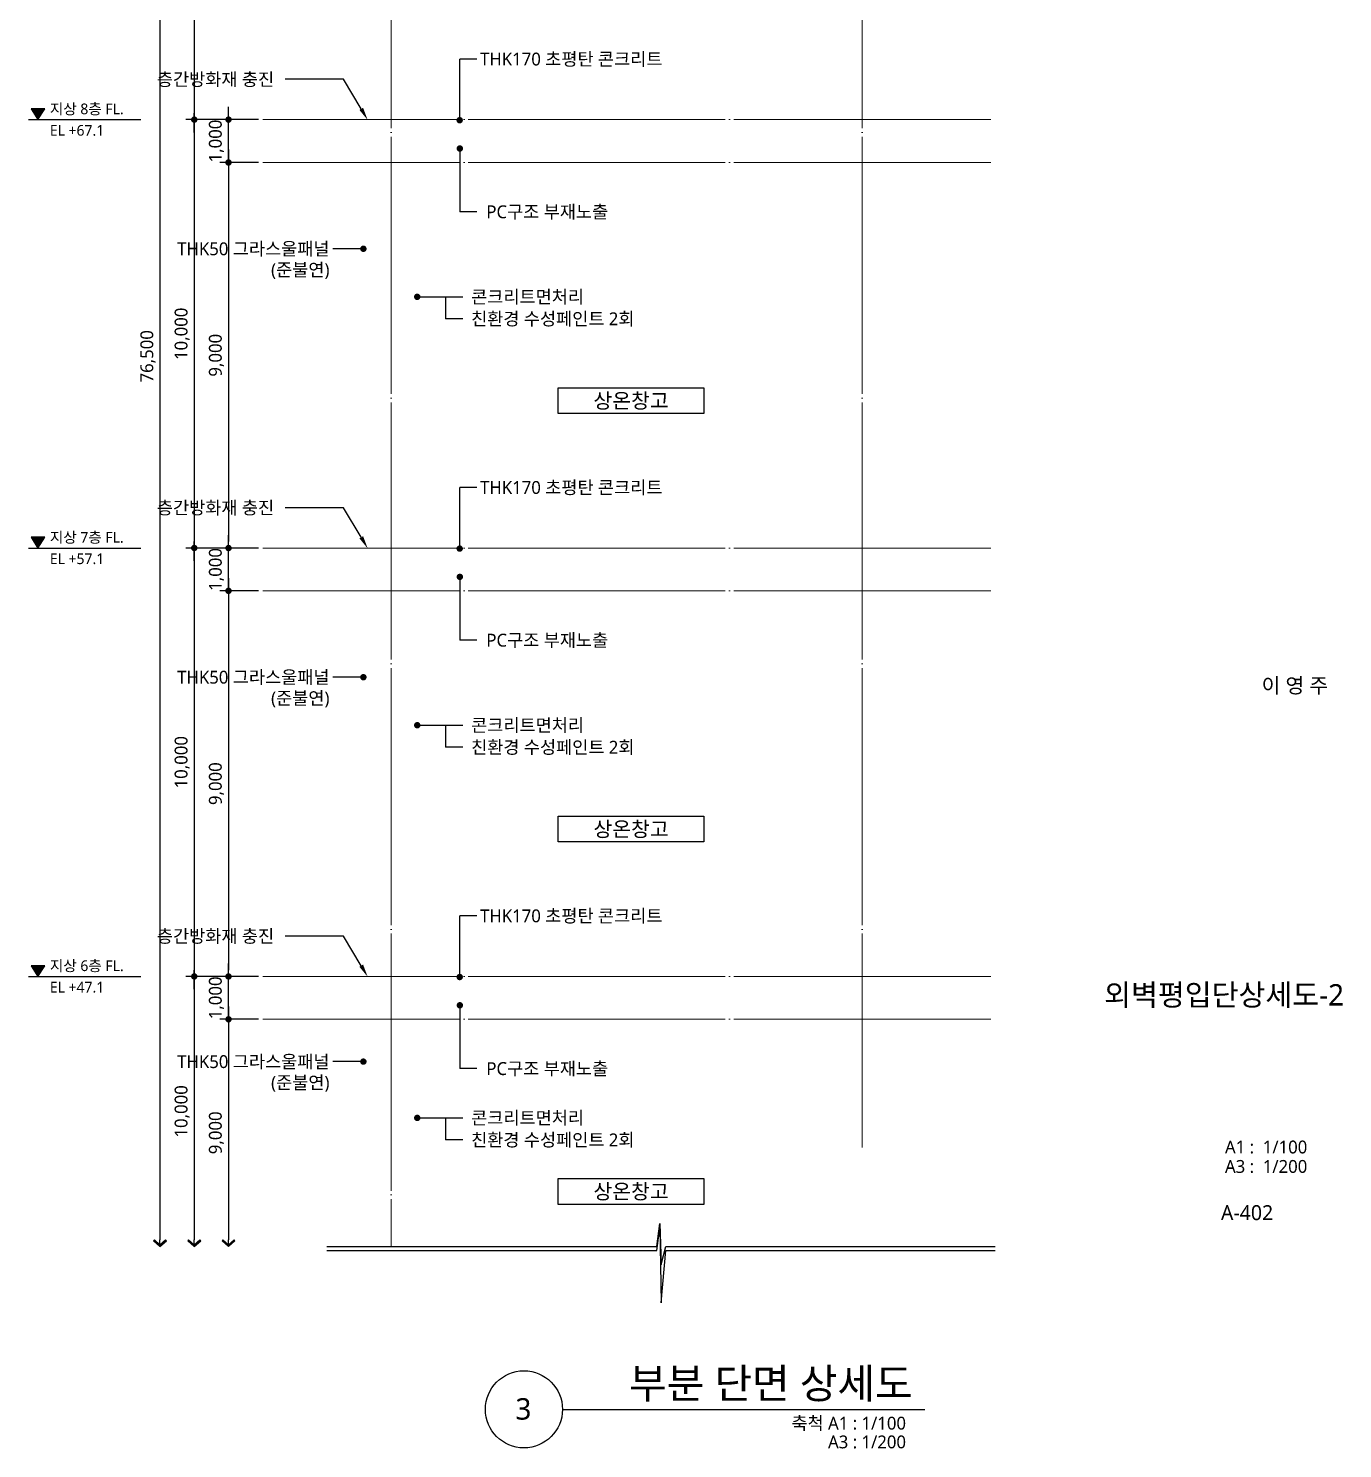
# Model space of a CAD drawing. Header units: millimetres. Extents: x -420989 to -259189, y -1306565 to -1134794.
# Drawn here: x -289897 to -259210, y -1187765 to -1154615 of the extents above; entities that cross this region are included whole.
import ezdxf
from ezdxf.enums import TextEntityAlignment as Align

# ---------------------------------------------------------------- set-up
doc = ezdxf.new("R2010")
doc.units = ezdxf.units.MM
doc.header["$LTSCALE"] = 100
doc.header["$MEASUREMENT"] = 0
doc.linetypes.add('CEN', pattern=[62, 60, -1, 0, -1])
doc.layers.get('0').update_dxf_attribs({"linetype": 'CONTINUOUS'})
for name, color, linetype, lineweight in [('A-AXIS-LINE', 1, 'CEN', 15), ('A-BORD-TEXT', 3, 'CONTINUOUS', 25), ('A-MKXS-TEXT1', 3, 'CONTINUOUS', 25), ('A-MKXX-NAME', 3, 'CONTINUOUS', 25), ('A-MKXX-SYMB', 7, 'CONTINUOUS', 25), ('A-XXXX-SYMB', 7, 'CONTINUOUS', 25), ('A-XXXX-TXT1', 3, 'CONTINUOUS', 25)]:
    doc.layers.add(name, color=color, linetype=linetype, lineweight=lineweight)
for name, color, linetype in [('A-DIMS', 7, 'CONTINUOUS'), ('A-MKXS-LEAD', 7, 'CONTINUOUS'), ('AA-SYMB', 1, 'CONTINUOUS'), ('SYMB', 7, 'CONTINUOUS'), ('TEXT', 4, 'CONTINUOUS')]:
    doc.layers.add(name, color=color, linetype=linetype)
doc.styles.add('HY울릉도L', font='')
doc.styles.add('맑은고딕', font='malgun.ttf')
doc.styles.get('HY울릉도L').set_extended_font_data('HYwulM')
doc.dimstyles.new('CDIM', dxfattribs={"dimtxt": 3, "dimasz": 1.5, "dimexe": 2, "dimexo": 1, "dimgap": 1, "dimtad": 1, "dimdec": 0, "dimrnd": 0.5, "dimzin": 0, "dimdsep": 32, "dimlunit": 6, "dimtxsty": 'HY울릉도L', "dimblk1": '_CIDOT', "dimblk2": '_CIDOT', "dimsah": 1, "dimcen": 5.5, "dimclrd": 2, "dimclre": 2, "dimclrt": 7, "dimadec": 0, "dimazin": 0, "dimtfac": 1, "dimtdec": 0, "dimtix": 1, "dimtmove": 2, "dimatfit": 1, "dimldrblk": '_CIDOT', "dimfxl": 1, "dimtolj": 1, "dimtzin": 0, "dimlwd": -1, "dimarcsym": 0})

# ---------------------------------------------------------------- blocks, each defined once
blk = doc.blocks.new('입단면LEVEL1')
at = {"layer": 'SYMB', "linetype": 'ByBlock'}
blk.add_line((0, 0), (26.26, 0), dxfattribs=at)
blk.add_lwpolyline([(0.64, 2.5), (2.24, 0), (3.84, 2.5)], close=True, dxfattribs=at)
blk.add_solid([(0.64, 2.5), (3.84, 2.5), (2.24, 0)], dxfattribs=at)
at = {"layer": 'TEXT', "style": '맑은고딕'}
for tag, p in [('층레벨', (5.03, 1.28)), ('LEVEL', (5.85, -2.99))]:
    blk.add_attdef(tag, p, '', height=2.5, dxfattribs=at)
blk = doc.blocks.new('_CIDOT')
at = {"color": 0, "linetype": 'ByBlock'}
blk.add_line((2, 0), (-1, 0), dxfattribs=at)
at = {"color": 0, "linetype": 'ByBlock', "const_width": 0.5}
blk.add_lwpolyline([(-0.25, 0, 1), (0.25, 0, 1)], format="xyb", close=True, dxfattribs=at)
blk = doc.blocks.new('ARROW2')
blk.add_lwpolyline([(-1, 0.87), (-0.26, 0), (-1, -0.87), (-0.85, -1), (0, 0), (-0.85, 1)], close=True)
for points in [[(-1, 0.87), (-0.85, 1), (-0.26, 0), (0, 0)], [(-0.26, 0), (0, 0), (-1, -0.87), (-0.85, -1)]]:
    blk.add_solid(points)
at = {"layer": 'A-XXXX-SYMB'}
blk.add_line((0, 0), (-1, 0), dxfattribs=at)
blk = doc.blocks.new('*D76')
at = {"layer": 'A-DIMS', "lineweight": -2, "transparency": 16777216}
blk.add_line((-284524, -1141494), (-287024, -1141494), dxfattribs=at)
at = {"layer": 'A-DIMS', "transparency": 16777216}
blk.add_line((-286824, -1141644), (-286824, -1182894), dxfattribs=at)
at = {"layer": 'A-DIMS', "transparency": 16777216, "xscale": 150, "yscale": 150, "zscale": 150}
for name, p, rotation in [('_CIDOT', (-286824, -1141494), 90), ('ARROW2', (-286824, -1183044), 270)]:
    blk.add_blockref(name, p, dxfattribs=dict(at, rotation=rotation))
at = {"layer": 'A-DIMS', "color": 3, "transparency": 16777216, "insert": (-287105, -1162269), "char_height": 300, "attachment_point": 5, "rotation": 90, "style": '맑은고딕'}
blk.add_mtext('\\A1;76,500', dxfattribs=at)
blk = doc.blocks.new('*D77')
at = {"layer": 'A-DIMS', "lineweight": -2, "transparency": 16777216}
for p, q in [((-284524, -1166744), (-286224, -1166744)), ((-284524, -1176744), (-286224, -1176744))]:
    blk.add_line(p, q, dxfattribs=at)
at = {"layer": 'A-DIMS', "transparency": 16777216}
blk.add_line((-286024, -1166894), (-286024, -1176594), dxfattribs=at)
at = {"layer": 'A-DIMS', "transparency": 16777216, "xscale": 150, "yscale": 150, "zscale": 150}
for p, rotation in [((-286024, -1166744), 90), ((-286024, -1176744), 270)]:
    blk.add_blockref('_CIDOT', p, dxfattribs=dict(at, rotation=rotation))
at = {"layer": 'A-DIMS', "color": 3, "transparency": 16777216, "insert": (-286305, -1171744), "char_height": 300, "attachment_point": 5, "rotation": 90, "style": '맑은고딕'}
blk.add_mtext('\\A1;10,000', dxfattribs=at)
blk = doc.blocks.new('*D78')
at = {"layer": 'A-DIMS', "transparency": 16777216}
for p, q in [((-285224, -1176594), (-285224, -1176444)), ((-285224, -1177744), (-285224, -1176744)), ((-285224, -1177894), (-285224, -1178044))]:
    blk.add_line(p, q, dxfattribs=at)
at = {"layer": 'A-DIMS', "lineweight": -2, "transparency": 16777216}
for p, q in [((-284524, -1176744), (-285424, -1176744)), ((-284524, -1177744), (-285424, -1177744))]:
    blk.add_line(p, q, dxfattribs=at)
at = {"layer": 'A-DIMS', "transparency": 16777216, "xscale": 150, "yscale": 150, "zscale": 150}
for p, rotation in [((-285224, -1176744), 270), ((-285224, -1177744), 90)]:
    blk.add_blockref('_CIDOT', p, dxfattribs=dict(at, rotation=rotation))
at = {"layer": 'A-DIMS', "color": 3, "transparency": 16777216, "insert": (-285505, -1177244), "char_height": 300, "attachment_point": 5, "rotation": 90, "style": '맑은고딕'}
blk.add_mtext('\\A1;1,000', dxfattribs=at)
blk = doc.blocks.new('*D70')
at = {"layer": 'A-DIMS', "lineweight": -2, "transparency": 16777216}
for p, q in [((-284524, -1167744), (-285424, -1167744)), ((-284524, -1176744), (-285424, -1176744))]:
    blk.add_line(p, q, dxfattribs=at)
at = {"layer": 'A-DIMS', "transparency": 16777216}
blk.add_line((-285224, -1167894), (-285224, -1176594), dxfattribs=at)
at = {"layer": 'A-DIMS', "transparency": 16777216, "xscale": 150, "yscale": 150, "zscale": 150}
for p, rotation in [((-285224, -1167744), 90), ((-285224, -1176744), 270)]:
    blk.add_blockref('_CIDOT', p, dxfattribs=dict(at, rotation=rotation))
at = {"layer": 'A-DIMS', "color": 3, "transparency": 16777216, "insert": (-285505, -1172244), "char_height": 300, "attachment_point": 5, "rotation": 90, "style": '맑은고딕'}
blk.add_mtext('\\A1;9,000', dxfattribs=at)
blk = doc.blocks.new('*D71')
at = {"layer": 'A-DIMS', "transparency": 16777216}
for p, q in [((-285224, -1166594), (-285224, -1166444)), ((-285224, -1167744), (-285224, -1166744)), ((-285224, -1167894), (-285224, -1168044))]:
    blk.add_line(p, q, dxfattribs=at)
at = {"layer": 'A-DIMS', "lineweight": -2, "transparency": 16777216}
for p, q in [((-284524, -1166744), (-285424, -1166744)), ((-284524, -1167744), (-285424, -1167744))]:
    blk.add_line(p, q, dxfattribs=at)
at = {"layer": 'A-DIMS', "transparency": 16777216, "xscale": 150, "yscale": 150, "zscale": 150}
for p, rotation in [((-285224, -1166744), 270), ((-285224, -1167744), 90)]:
    blk.add_blockref('_CIDOT', p, dxfattribs=dict(at, rotation=rotation))
at = {"layer": 'A-DIMS', "color": 3, "transparency": 16777216, "insert": (-285505, -1167244), "char_height": 300, "attachment_point": 5, "rotation": 90, "style": '맑은고딕'}
blk.add_mtext('\\A1;1,000', dxfattribs=at)
blk = doc.blocks.new('*D72')
at = {"layer": 'A-DIMS', "lineweight": -2, "transparency": 16777216}
for p, q in [((-284524, -1156744), (-286224, -1156744)), ((-284524, -1166744), (-286224, -1166744))]:
    blk.add_line(p, q, dxfattribs=at)
at = {"layer": 'A-DIMS', "transparency": 16777216}
blk.add_line((-286024, -1156894), (-286024, -1166594), dxfattribs=at)
at = {"layer": 'A-DIMS', "transparency": 16777216, "xscale": 150, "yscale": 150, "zscale": 150}
for p, rotation in [((-286024, -1156744), 90), ((-286024, -1166744), 270)]:
    blk.add_blockref('_CIDOT', p, dxfattribs=dict(at, rotation=rotation))
at = {"layer": 'A-DIMS', "color": 3, "transparency": 16777216, "insert": (-286305, -1161744), "char_height": 300, "attachment_point": 5, "rotation": 90, "style": '맑은고딕'}
blk.add_mtext('\\A1;10,000', dxfattribs=at)
blk = doc.blocks.new('*D73')
at = {"layer": 'A-DIMS', "lineweight": -2, "transparency": 16777216}
for p, q in [((-284524, -1157744), (-285424, -1157744)), ((-284524, -1166744), (-285424, -1166744))]:
    blk.add_line(p, q, dxfattribs=at)
at = {"layer": 'A-DIMS', "transparency": 16777216}
blk.add_line((-285224, -1157894), (-285224, -1166594), dxfattribs=at)
at = {"layer": 'A-DIMS', "transparency": 16777216, "xscale": 150, "yscale": 150, "zscale": 150}
for p, rotation in [((-285224, -1157744), 90), ((-285224, -1166744), 270)]:
    blk.add_blockref('_CIDOT', p, dxfattribs=dict(at, rotation=rotation))
at = {"layer": 'A-DIMS', "color": 3, "transparency": 16777216, "insert": (-285505, -1162244), "char_height": 300, "attachment_point": 5, "rotation": 90, "style": '맑은고딕'}
blk.add_mtext('\\A1;9,000', dxfattribs=at)
blk = doc.blocks.new('*D74')
at = {"layer": 'A-DIMS', "transparency": 16777216}
for p, q in [((-285224, -1156594), (-285224, -1156444)), ((-285224, -1157744), (-285224, -1156744)), ((-285224, -1157894), (-285224, -1158044))]:
    blk.add_line(p, q, dxfattribs=at)
at = {"layer": 'A-DIMS', "lineweight": -2, "transparency": 16777216}
for p, q in [((-284524, -1156744), (-285424, -1156744)), ((-284524, -1157744), (-285424, -1157744))]:
    blk.add_line(p, q, dxfattribs=at)
at = {"layer": 'A-DIMS', "transparency": 16777216, "xscale": 150, "yscale": 150, "zscale": 150}
for p, rotation in [((-285224, -1156744), 270), ((-285224, -1157744), 90)]:
    blk.add_blockref('_CIDOT', p, dxfattribs=dict(at, rotation=rotation))
at = {"layer": 'A-DIMS', "color": 3, "transparency": 16777216, "insert": (-285505, -1157244), "char_height": 300, "attachment_point": 5, "rotation": 90, "style": '맑은고딕'}
blk.add_mtext('\\A1;1,000', dxfattribs=at)
blk = doc.blocks.new('*D75')
at = {"layer": 'A-DIMS', "lineweight": -2, "transparency": 16777216}
for p, q in [((-284524, -1146594), (-286224, -1146594)), ((-284524, -1156744), (-286224, -1156744))]:
    blk.add_line(p, q, dxfattribs=at)
at = {"layer": 'A-DIMS', "transparency": 16777216}
blk.add_line((-286024, -1146744), (-286024, -1156594), dxfattribs=at)
at = {"layer": 'A-DIMS', "transparency": 16777216, "xscale": 150, "yscale": 150, "zscale": 150}
for p, rotation in [((-286024, -1146594), 90), ((-286024, -1156744), 270)]:
    blk.add_blockref('_CIDOT', p, dxfattribs=dict(at, rotation=rotation))
at = {"layer": 'A-DIMS', "color": 3, "transparency": 16777216, "insert": (-286305, -1151669), "char_height": 300, "attachment_point": 5, "rotation": 90, "style": '맑은고딕'}
blk.add_mtext('\\A1;10,150', dxfattribs=at)
blk = doc.blocks.new('*D79')
at = {"layer": 'A-DIMS', "lineweight": -2, "transparency": 16777216}
blk.add_line((-284524, -1176744), (-286224, -1176744), dxfattribs=at)
at = {"layer": 'A-DIMS', "transparency": 16777216}
blk.add_line((-286024, -1176894), (-286024, -1182894), dxfattribs=at)
at = {"layer": 'A-DIMS', "transparency": 16777216, "xscale": 150, "yscale": 150, "zscale": 150}
for name, p, rotation in [('_CIDOT', (-286024, -1176744), 90), ('ARROW2', (-286024, -1183044), 270)]:
    blk.add_blockref(name, p, dxfattribs=dict(at, rotation=rotation))
at = {"layer": 'A-DIMS', "color": 3, "transparency": 16777216, "insert": (-286305, -1179894), "char_height": 300, "attachment_point": 5, "rotation": 90, "style": '맑은고딕'}
blk.add_mtext('\\A1;10,000', dxfattribs=at)
blk = doc.blocks.new('*D80')
at = {"layer": 'A-DIMS', "lineweight": -2, "transparency": 16777216}
blk.add_line((-284524, -1177744), (-285424, -1177744), dxfattribs=at)
at = {"layer": 'A-DIMS', "transparency": 16777216}
blk.add_line((-285224, -1177894), (-285224, -1182894), dxfattribs=at)
at = {"layer": 'A-DIMS', "transparency": 16777216, "xscale": 150, "yscale": 150, "zscale": 150}
for name, p, rotation in [('_CIDOT', (-285224, -1177744), 90), ('ARROW2', (-285224, -1183044), 270)]:
    blk.add_blockref(name, p, dxfattribs=dict(at, rotation=rotation))
at = {"layer": 'A-DIMS', "color": 3, "transparency": 16777216, "insert": (-285505, -1180394), "char_height": 300, "attachment_point": 5, "rotation": 90, "style": '맑은고딕'}
blk.add_mtext('\\A1;9,000', dxfattribs=at)
blk = doc.blocks.new('A$C0A9F2FD3')
at = {"layer": 'A-MKXS-LEAD'}
blk.add_lwpolyline([(-147, 255), (-559, 945), (-1927, 945)], dxfattribs=at)
blk.add_lwpolyline([(3, -5, 0, 100, 0), (-147, 255, 100, 100, 0)], format="xyseb", dxfattribs=at)
at = {"layer": 'A-MKXS-TEXT1', "style": '맑은고딕'}
blk.add_text('층간방화재 충진', height=300, dxfattribs=at).set_placement((-4919, 945), align=Align.MIDDLE_LEFT)

msp = doc.modelspace()

# ---------------------------------------------------------------- linework, layer by layer
at = {"layer": 'A-AXIS-LINE'}
for p, q in [((-281424.4, -1138544.2), (-281424.4, -1183044.2)), ((-270424.4, -1138544.2), (-270424.4, -1180738.7)), ((-267424.4, -1156744.2), (-284424.4, -1156744.2)), ((-267424.4, -1157744.2), (-284424.4, -1157744.2)), ((-267424.4, -1166744.2), (-284424.4, -1166744.2)), ((-267424.4, -1167744.2), (-284424.4, -1167744.2)), ((-267424.4, -1176744.2), (-284424.4, -1176744.2)), ((-267424.4, -1177744.2), (-284424.4, -1177744.2))]:
    msp.add_line(p, q, dxfattribs=at)
at = {"layer": 'A-MKXS-LEAD'}
for p, q in [((-279826, -1156757.2), (-279826, -1155330.3)), ((-279426, -1155330.3), (-279826, -1155330.3)), ((-279822.5, -1157417.7), (-279822.5, -1158895.4)), ((-279422.5, -1158895.4), (-279822.5, -1158895.4)), ((-282074.4, -1159759.3), (-282786.3, -1159759.3)), ((-280816.9, -1160880.2), (-279754.2, -1160880.2)), ((-280155.6, -1160880.2), (-280155.6, -1161393.7)), ((-279755.6, -1161393.7), (-280155.6, -1161393.7)), ((-279826, -1166757.2), (-279826, -1165330.3)), ((-279426, -1165330.3), (-279826, -1165330.3)), ((-279822.5, -1167417.7), (-279822.5, -1168895.4)), ((-279422.5, -1168895.4), (-279822.5, -1168895.4)), ((-282074.4, -1169759.3), (-282786.3, -1169759.3)), ((-280816.9, -1170880.2), (-279754.2, -1170880.2)), ((-280155.6, -1170880.2), (-280155.6, -1171393.7)), ((-279755.6, -1171393.7), (-280155.6, -1171393.7)), ((-279826, -1176757.2), (-279826, -1175330.3)), ((-279426, -1175330.3), (-279826, -1175330.3)), ((-279822.5, -1177417.7), (-279822.5, -1178895.4)), ((-282074.4, -1178732.2), (-282786.3, -1178732.2)), ((-279422.5, -1178895.4), (-279822.5, -1178895.4)), ((-280816.9, -1180045.7), (-279754.2, -1180045.7)), ((-280155.6, -1180045.7), (-280155.6, -1180559.2)), ((-279755.6, -1180559.2), (-280155.6, -1180559.2))]:
    msp.add_line(p, q, dxfattribs=at)
at = {"layer": 'A-MKXS-LEAD', "const_width": 75}
for points in [[(-279863.5, -1156757.2, 1), (-279788.5, -1156757.2, 1)], [(-279860, -1157417.7, 1), (-279785, -1157417.7, 1)], [(-279860, -1157417.7, 1), (-279785, -1157417.7, 1)], [(-282111.9, -1159759.3, 1), (-282036.9, -1159759.3, 1)], [(-280779.4, -1160880.2, -1), (-280854.4, -1160880.2, -1)], [(-279863.5, -1166757.2, 1), (-279788.5, -1166757.2, 1)], [(-279860, -1167417.7, 1), (-279785, -1167417.7, 1)], [(-279860, -1167417.7, 1), (-279785, -1167417.7, 1)], [(-282111.9, -1169759.3, 1), (-282036.9, -1169759.3, 1)], [(-280779.4, -1170880.2, -1), (-280854.4, -1170880.2, -1)], [(-279863.5, -1176757.2, 1), (-279788.5, -1176757.2, 1)], [(-279860, -1177417.7, 1), (-279785, -1177417.7, 1)], [(-279860, -1177417.7, 1), (-279785, -1177417.7, 1)], [(-282111.9, -1178732.2, 1), (-282036.9, -1178732.2, 1)], [(-280779.4, -1180045.7, -1), (-280854.4, -1180045.7, -1)]]:
    msp.add_lwpolyline(points, format="xyb", close=True, dxfattribs=at)
at = {"layer": 'A-MKXX-SYMB'}
for points in [[(-274124.4, -1163605.3), (-277524.4, -1163605.3), (-277524.4, -1163005.3), (-274124.4, -1163005.3)], [(-274124.4, -1173605.3), (-277524.4, -1173605.3), (-277524.4, -1173005.3), (-274124.4, -1173005.3)], [(-274124.4, -1182063.4), (-277524.4, -1182063.4), (-277524.4, -1181463.4), (-274124.4, -1181463.4)]]:
    msp.add_lwpolyline(points, close=True, dxfattribs=at)
at = {"layer": 'A-XXXX-SYMB'}
msp.add_line((-277426.1, -1186848.9), (-268962.6, -1186848.9), dxfattribs=at)
msp.add_circle((-278326.1, -1186848.9), 900, dxfattribs=at)
at = {"layer": 'AA-SYMB'}
for points in [[(-282924.4, -1183044.2), (-275223.5, -1183044.2), (-275156, -1182511.8), (-275122.4, -1183465.5), (-275015.8, -1183044.2), (-267324.4, -1183044.2)], [(-282924.4, -1183144.2), (-275223.5, -1183144.2), (-275156, -1182611.8), (-275122.4, -1184365.5), (-275015.8, -1183144.2), (-267324.4, -1183144.2)]]:
    msp.add_lwpolyline(points, dxfattribs=at)

# ---------------------------------------------------------------- block references
at = {"layer": 'A-MKXS-TEXT1'}
for p in [(-281977.4, -1156747.9), (-281977.4, -1166747.9), (-281977.4, -1176747.9)]:
    msp.add_blockref('A$C0A9F2FD3', p, dxfattribs=at)
at = {"layer": 'TEXT'}
ref = msp.add_blockref('입단면LEVEL1', (-289896.8, -1156744.2), dxfattribs=dict(at, xscale=100, yscale=100, zscale=100))
ref.add_attrib('층레벨', ' 지상 8층 FL.', (-289480.1, -1156619.2, 0), dxfattribs={"height": 250, "style": '맑은고딕'})
ref.add_attrib('LEVEL', ' EL +67.1', (-289480.1, -1157119.2, 0), dxfattribs={"height": 250, "style": '맑은고딕'})
ref = msp.add_blockref('입단면LEVEL1', (-289896.8, -1166744.2), dxfattribs=dict(at, xscale=100, yscale=100, zscale=100))
ref.add_attrib('층레벨', ' 지상 7층 FL.', (-289480.1, -1166619.2, 0), dxfattribs={"height": 250, "style": '맑은고딕'})
ref.add_attrib('LEVEL', ' EL +57.1', (-289480.1, -1167119.2, 0), dxfattribs={"height": 250, "style": '맑은고딕'})
ref = msp.add_blockref('입단면LEVEL1', (-289896.8, -1176744.2), dxfattribs=dict(at, xscale=100, yscale=100, zscale=100))
ref.add_attrib('층레벨', ' 지상 6층 FL.', (-289480.1, -1176619.2, 0), dxfattribs={"height": 250, "style": '맑은고딕'})
ref.add_attrib('LEVEL', ' EL +47.1', (-289480.1, -1177119.2, 0), dxfattribs={"height": 250, "style": '맑은고딕'})

# ---------------------------------------------------------------- texts
at = {"layer": 'A-BORD-TEXT', "style": '맑은고딕'}
for s, height, p in [('이 영 주', 350, (-260323.9, -1169953.6)), ('외벽평입단상세도-2', 500, (-261976.5, -1177173.7))]:
    msp.add_text(s, height=height, dxfattribs=at).set_placement(p, align=Align.MIDDLE_CENTER)
for s, height, p in [('A1 :  1/100', 300, (-260033.9, -1180875.2)), ('A3 :  1/200', 300, (-260033.9, -1181328.7)), ('A-402', 350, (-260830, -1182432.3))]:
    msp.add_text(s, height=height, dxfattribs=at).set_placement(p, align=Align.RIGHT)
at = {"layer": 'A-MKXS-TEXT1', "style": '맑은고딕'}
for s, p in [('THK170 초평탄 콘크리트', (-279349.6, -1155330.3)), ('PC구조 부재노출', (-279203.1, -1158895.4)), ('콘크리트면처리', (-279557.9, -1160880.2)), ('친환경 수성페인트 2회', (-279559.2, -1161393.7)), ('THK170 초평탄 콘크리트', (-279349.6, -1165330.3)), ('PC구조 부재노출', (-279203.1, -1168895.4)), ('콘크리트면처리', (-279557.9, -1170880.2)), ('친환경 수성페인트 2회', (-279559.2, -1171393.7)), ('THK170 초평탄 콘크리트', (-279349.6, -1175330.3)), ('PC구조 부재노출', (-279203.1, -1178895.4)), ('콘크리트면처리', (-279557.9, -1180045.7)), ('친환경 수성페인트 2회', (-279559.2, -1180559.2))]:
    msp.add_text(s, height=300, dxfattribs=at).set_placement(p, align=Align.MIDDLE_LEFT)
for s, p in [('THK50 그라스울패널', (-282866, -1159759.3)), ('(준불연)', (-282866, -1160247.8)), ('THK50 그라스울패널', (-282866, -1169759.3)), ('(준불연)', (-282866, -1170247.8)), ('THK50 그라스울패널', (-282866, -1178732.2)), ('(준불연)', (-282866, -1179220.7))]:
    msp.add_text(s, height=300, dxfattribs=at).set_placement(p, align=Align.MIDDLE_RIGHT)
at = {"layer": 'A-MKXX-NAME', "style": '맑은고딕'}
for p in [(-275824.4, -1163305.3), (-275824.4, -1173305.3), (-275824.4, -1181763.4)]:
    msp.add_text('상온창고', height=350, dxfattribs=at).set_placement(p, align=Align.MIDDLE_CENTER)
at = {"layer": 'A-XXXX-TXT1', "style": '맑은고딕'}
msp.add_text('부분 단면 상세도', height=700, dxfattribs=at).set_placement((-269248.5, -1186803.7), align=Align.BOTTOM_RIGHT)
msp.add_text('3', height=500, dxfattribs=at).set_placement((-278337.7, -1186838.3), align=Align.MIDDLE)
for s, p in [('축척 A1 : 1/100', (-269404.2, -1187021.2)), ('A3 : 1/200', (-269404.2, -1187459.1))]:
    msp.add_text(s, height=300, dxfattribs=at).set_placement(p, align=Align.TOP_RIGHT)

# ---------------------------------------------------------------- dimensions: what is measured, and where the dimension line sits
at = {"layer": 'A-DIMS'}
for base, p1, text, picture, middle in [((-286824.4, -1183044.2), (-284424.4, -1141494.2), '76,500', '*D76', (-287104.6, -1162269.2)), ((-286024.4, -1183044.2), (-284424.4, -1176744.2), '10,000', '*D79', (-286305.4, -1179894.2)), ((-285224.4, -1183044.2), (-284424.4, -1177744.2), '9,000', '*D80', (-285504.6, -1180394.2))]:
    dim = msp.add_linear_dim(base=base, p1=p1, p2=(-284424.4, -1183044.2), angle=270, text=text, dimstyle='CDIM', override={"dimscale": 100, "dimtxsty": '맑은고딕', "dimblk2": 'ARROW2', "dimse2": 1, "dimclrd": 256, "dimclre": 256, "dimclrt": 3}, dxfattribs=at)
    dim.commit()
    dim.dimension.update_dxf_attribs({"geometry": picture, "text_midpoint": middle})
for base, p1, p2, angle, picture, middle in [((-286024.4, -1156744.2), (-284424.4, -1146594.2), (-284424.4, -1156744.2), 270, '*D75', (-286305.4, -1151669.2)), ((-286024.4, -1166744.2), (-284424.4, -1156744.2), (-284424.4, -1166744.2), 270, '*D72', (-286305.4, -1161744.2)), ((-285224.4, -1156744.2), (-284424.4, -1157744.2), (-284424.4, -1156744.2), 90, '*D74', (-285505.4, -1157244.2)), ((-285224.4, -1166744.2), (-284424.4, -1157744.2), (-284424.4, -1166744.2), 270, '*D73', (-285504.6, -1162244.2)), ((-286024.4, -1176744.2), (-284424.4, -1166744.2), (-284424.4, -1176744.2), 270, '*D77', (-286305.4, -1171744.2)), ((-285224.4, -1166744.2), (-284424.4, -1167744.2), (-284424.4, -1166744.2), 90, '*D71', (-285505.4, -1167244.2)), ((-285224.4, -1176744.2), (-284424.4, -1167744.2), (-284424.4, -1176744.2), 270, '*D70', (-285504.6, -1172244.2)), ((-285224.4, -1176744.2), (-284424.4, -1177744.2), (-284424.4, -1176744.2), 90, '*D78', (-285505.4, -1177244.2))]:
    dim = msp.add_linear_dim(base=base, p1=p1, p2=p2, angle=angle, dimstyle='CDIM', override={"dimscale": 100, "dimtxsty": '맑은고딕', "dimclrd": 256, "dimclre": 256, "dimclrt": 3}, dxfattribs=at)
    dim.commit()
    dim.dimension.update_dxf_attribs({"geometry": picture, "text_midpoint": middle})

doc.saveas('drawing.dxf')
